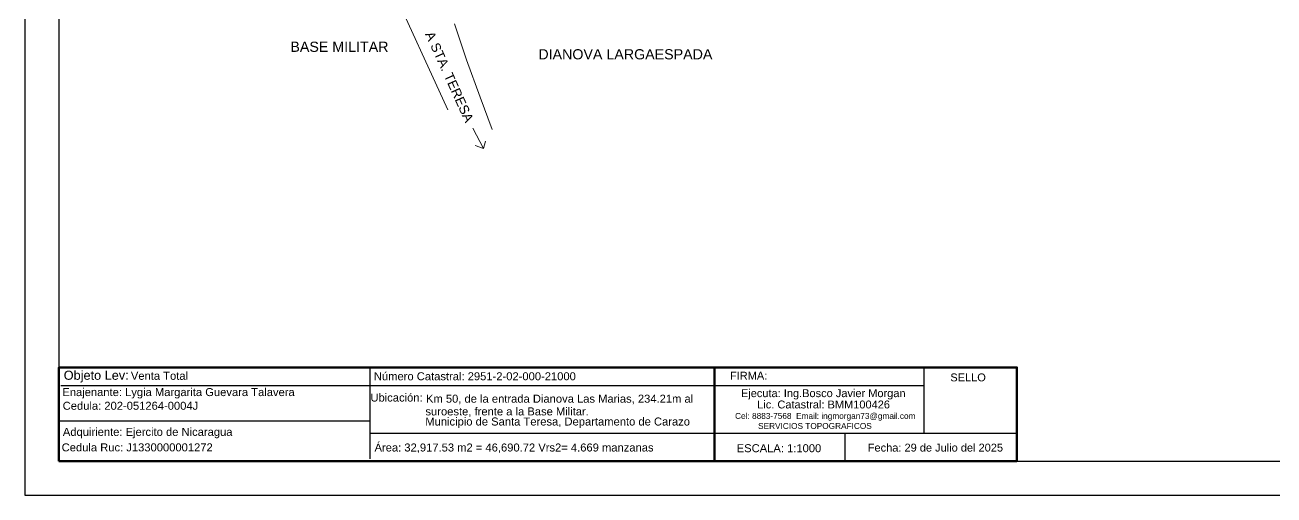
# Model space of a CAD drawing. Header units: millimetres. Extents: x 590482 to 595025, y 1306677 to 1308289.
# Drawn here: x 592229 to 592781, y 1307537 to 1307744 of the extents above; entities that cross this region are included whole.
import ezdxf
from ezdxf.enums import TextEntityAlignment as Align

# ---------------------------------------------------------------- set-up
doc = ezdxf.new("R2010")
doc.units = ezdxf.units.MM
doc.layers.add('_TEXTO', color=3, linetype='Continuous', lineweight=25)
doc.layers.add('COTAS', color=40, linetype='Continuous', lineweight=5)
doc.layers.add('CERCO', color=6, linetype='Continuous')
doc.layers.add('CVL_CUADCON_TX', color=2, linetype='Continuous')
doc.styles.add('CURVAS', font='arial.ttf', dxfattribs={"height": 1})
doc.styles.add('HECTOR LOPEZ', font='arial.ttf')
doc.styles.add('PUNTOS PI', font='arial.ttf', dxfattribs={"height": 2})
doc.styles.add('Style-ENGINEERING', font='ENGINEERING.shx')

msp = doc.modelspace()

# ---------------------------------------------------------------- linework, layer by layer
for p, q in [((592381.72, 1307593.1), (592381.72, 1307552.691)), ((592245.347, 1307585.017), (592520.167, 1307585.017)), ((592378.88, 1307585.017), (592520.167, 1307585.017)), ((592520.167, 1307585.017), (592626.435, 1307585.017)), ((592244.496, 1307569.531), (592381.72, 1307569.531)), ((592381.72, 1307564.069), (592667.341, 1307564.069))]:
    msp.add_line(p, q)
at = {"color": 7, "true_color": 0xffffff}
msp.add_line((592538.249, 1307564.069), (592538.249, 1307564.069), dxfattribs=at)
for points in [[(593070.496, 1308130.694), (592229.496, 1308130.694), (592229.496, 1307536.694), (593070.496, 1307536.694)], [(593055.496, 1308115.694), (592244.496, 1308115.694), (592244.496, 1307551.694), (593055.496, 1307551.694)]]:
    msp.add_lwpolyline(points, close=True)
at = {"color": 7, "lineweight": 50}
msp.add_lwpolyline([(592244.496, 1307551.694), (592667.341, 1307551.694), (592667.341, 1307593.07), (592244.496, 1307593.07)], close=True, dxfattribs=at)
msp.add_lwpolyline([(592533.902, 1307551.694), (592533.902, 1307593.07)], dxfattribs=at)
for points in [[(592626.435, 1307564.069), (592626.435, 1307593.07)], [(592591.574, 1307551.694), (592591.574, 1307564.069)]]:
    msp.add_lwpolyline(points)
at = {"layer": 'CERCO', "lineweight": 13, "elevation": -460.616}
for points in [[(592351.667, 1307775.146), (592375.922, 1307795.032), (592385.707, 1307773.823), (592390.473, 1307763.289), (592416.228, 1307706.863)], [(592435.797, 1307698.206), (592430.435, 1307712.402), (592424.431, 1307728.912), (592419.115, 1307744.817)]]:
    msp.add_lwpolyline(points, dxfattribs=at)
at = {"layer": 'COTAS'}
for points in [[(592427.246, 1307698.672), (592431.869, 1307689.693)], [(592428.193, 1307691.028), (592431.869, 1307689.693), (592432.751, 1307692.955)]]:
    msp.add_lwpolyline(points, dxfattribs=at)

# ---------------------------------------------------------------- texts
at = {"color": 7, "lineweight": 50, "style": 'HECTOR LOPEZ'}
for s, height, p in [('Objeto Lev:', 4.01434, (592246.604, 1307587.602)), ('Venta Total', 3.53262, (592276.237, 1307587.594)), ('Enajenante: Lygia Margarita Guevara Talavera', 3.53262, (592245.977, 1307580.401)), ('Ubicación:', 3.5326, (592381.995, 1307577.984)), ('Km 50, de la entrada Dianova Las Marias, 234.21m al', 3.53262, (592406.515, 1307577.484)), ('suroeste, frente a la Base Militar.', 3.53262, (592406.273, 1307571.863, 0.021)), (' Municipio de Santa Teresa, Departamento de Carazo  ', 3.53262, (592404.835, 1307567.397, 0.021)), ('Adquiriente: Ejercito de Nicaragua', 3.53262, (592246.217, 1307562.82)), ('Cedula Ruc: J1330000001272', 3.53262, (592245.698, 1307555.982)), ('Área: 32,917.53 m2 = 46,690.72 Vrs2= 4.669 manzanas', 3.53262, (592383.793, 1307555.923, -0.011)), ('ESCALA: 1:1000', 3.53262, (592543.685, 1307555.604))]:
    msp.add_text(s, height=height, dxfattribs=at).set_placement(p)
at = {"color": 7, "lineweight": 50, "char_height": 3.53262, "attachment_point": 1, "style": 'HECTOR LOPEZ'}
for s, insert, width in [('Número Catastral: 2951-2-02-000-21000', (592383.518, 1307590.918), 180.04818), ('Cedula: 202-051264-0004J', (592246.147, 1307577.893), 146.90166)]:
    msp.add_mtext(s, dxfattribs=dict(at, insert=insert, width=width))
at = {"attachment_point": 1, "style": 'Style-ENGINEERING'}
for s, insert, char_height, width in [('{\\fArial|b0|i0|c0|p34;FIRMA:}', (592540.695, 1307591.166, 0.011), 3.47887, 136.32284), ('{\\fArial|b0|i0|c0|p34;SELLO}', (592637.973, 1307590.395, 0.011), 3.47887, 136.32284), ('{\\fArial|b0|i0|c0|p34;Ejecuta: Ing.Bosco Javier Morgan}', (592545.551, 1307583.421, 0.011), 3.47887, 136.32284), ('{\\fArial|b0|i0|c0|p34;Lic. Catastral: BMM100426}', (592552.722, 1307578.43, 0.011), 3.47887, 136.32284), ('{\\fArial|b0|i0|c0|p34;Cel: 8883-7568  Email: ingmorgan73@gmail.com}', (592542.952, 1307572.945, 0.011), 2.6082, 102.20468), ('\\pt49.55572;{\\fArial|b0|i0|c0|p34;SERVICIOS TOPOGRAFICOS}', (592553.101, 1307568.514, 0.011), 2.6082, 102.20468), ('{\\fArial|b0|i0|c0|p34;Fecha: 29 de Julio del 2025}', (592601.537, 1307559.379, 0.011), 3.47887, 136.32284)]:
    msp.add_mtext(s, dxfattribs=dict(at, insert=insert, char_height=char_height, width=width))
at = {"layer": '_TEXTO', "style": 'PUNTOS PI'}
for s, p in [('BASE MILITAR', (592368.308, 1307732.448, -460.616)), ('DIANOVA LARGAESPADA', (592494.531, 1307729.126, -460.616))]:
    msp.add_text(s, height=4.5, dxfattribs=at).set_placement(p, align=Align.CENTER)
at = {"layer": 'CVL_CUADCON_TX', "style": 'CURVAS'}
msp.add_text('A STA. TERESA', height=4.16667, rotation=294.35663, dxfattribs=at).set_placement((592406.045, 1307740.293))

doc.saveas('drawing.dxf')
